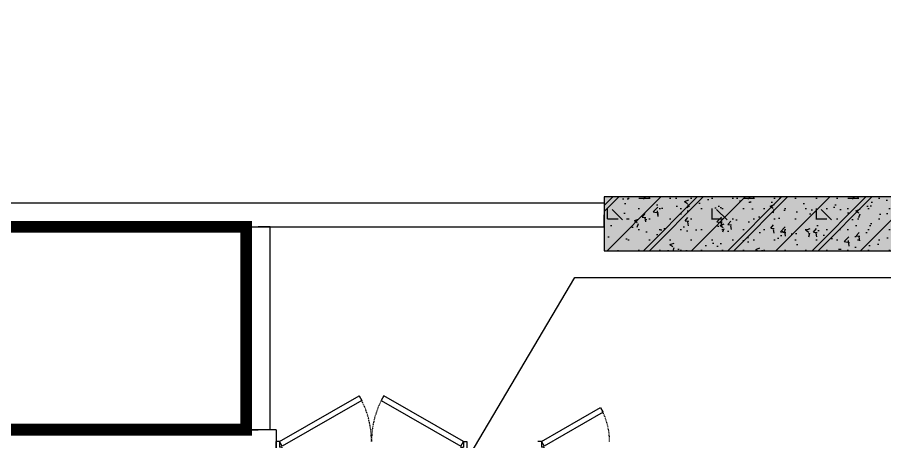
# Model space of a CAD drawing. Header units: millimetres. Extents: x 379264 to 1158416, y -283062 to 356890.
# Drawn here: x 977617.1 to 977762.4, y -8754.8 to -8683.7 of the extents above; entities that cross this region are included whole.
import ezdxf
from ezdxf.xclip import XClip

# ---------------------------------------------------------------- set-up
doc = ezdxf.new("R2010")
doc.units = ezdxf.units.MM
doc.header["$XCLIPFRAME"] = 0
doc.linetypes.add('CENTER', pattern=[2, 1.25, -0.25, 0.25, -0.25])
doc.linetypes.add('keyplan TANG 1$0$mb tang 1 TWC$0$Hidden10.5', pattern=[1.5, 1, -0.5])
for name, color, linetype in [('12PM. GRID', 8, 'CENTER'), ('BLOCK A - CHI TIET THANG 1$0$Dim 100', 1, 'Continuous'), ('BLOCK C - CHI TIET THANG 8$0$DnW', 20, 'Continuous'), ('keyplan TANG 1$0$mb tang 1 TWC$0$Brick Wall', 250, 'Continuous'), ('keyplan TANG 1$0$mb tang 1 TWC$0$Concrete Line', 250, 'Continuous'), ('keyplan TANG 1$0$mb tang 1 TWC$0$Door', 250, 'Continuous'), ('keyplan TANG 1$0$MB_Cot tang 1$0$Concrete Hatch', 250, 'Continuous'), ('keyplan TANG 1$0$MB_Cot tang 1$0$Concrete Line', 250, 'Continuous'), ('keyplan TANG 1$0$MB_Cot tang 1$0$Concrete Solid', 250, 'Continuous')]:
    doc.layers.add(name, color=color, linetype=linetype)
doc.styles.add('[PMDC2013]STYLE', font='arial.ttf', dxfattribs={"width": 0.8})
doc.dimstyles.new('BLOCK A - CHI TIET THANG 1$0$Dim 50 (A1-A2)', dxfattribs={"dimscale": 50, "dimtxt": 2.5, "dimasz": 0.7, "dimexe": 1, "dimexo": 1, "dimgap": 1, "dimtad": 1, "dimdec": 0, "dimzin": 12, "dimdsep": 46, "dimtxsty": '[PMDC2013]STYLE', "dimblk": 'ARCHTICK', "dimcen": 0, "dimdle": 1, "dimclrd": 2, "dimclre": 2, "dimclrt": 4, "dimadec": 0, "dimazin": 0, "dimtfac": 1, "dimtdec": 0, "dimtix": 1, "dimtmove": 2, "dimatfit": 3, "dimldrblk": 'ARCHTICK', "dimfxl": 1, "dimtolj": 1, "dimtzin": 0, "dimarcsym": 0})

# ---------------------------------------------------------------- blocks, each defined once
blk = doc.blocks.new('keyplan TANG 1$0$mb tang 1 TWC$0$Door 1600 Riser')
at = {"color": 0, "linetype": 'ByBlock'}
for p, q in [((29.99999962575384, 100.0000000003201), (-3.742461558431387e-07, 100.000000000131)), ((-3.742461558431387e-07, 100.000000000131), (0, 0)), ((29.99999962575384, 100.0000000003201), (29.99999979416316, 55.00000000033469)), ((1570.000000119884, 100.0000000003201), (1600.000000119884, 100.000000000131)), ((1570.000000119884, 100.0000000003201), (1569.999999951474, 55.00000000033469)), ((1600.000000119884, 100.000000000131), (1599.999999745638, 7.105427357601002e-15)), ((0, 0), (50, 4.074536263942719e-10)), ((49.99999979417771, 55.00000000046566), (29.99999979416316, 55.00000000033469)), ((49.99999979417771, 55.00000000046566), (50, 4.074536263942719e-10)), ((1549.99999995146, 55.00000000046566), (1569.999999951474, 55.00000000033469)), ((1549.99999995146, 55.00000000046566), (1549.999999745638, 4.074607318216295e-10)), ((1599.999999745638, 7.105427357601002e-15), (1549.999999745638, 4.074607318216295e-10))]:
    blk.add_line(p, q, dxfattribs=at)
for points in [[(52.49999962575386, 61.02885683002042), (29.99999962575384, 100.0000000003201), (696.8395605397716, 485.0000000003203), (719.3395605397717, 446.0288568300206)], [(1547.499999625754, 61.02885683002042), (1569.999999625754, 100.0000000003201), (903.1604387117361, 485.0000000003203), (880.660438711736, 446.0288568300206)]]:
    blk.add_lwpolyline(points, close=True)
at = {"linetype": 'keyplan TANG 1$0$mb tang 1 TWC$0$Hidden10.5'}
for centre, start, end in [((29.99999962575384, 100.0000000003201), 0, 30.00000000000004), ((1569.999999625754, 100.0000000003201), 150.0000000000027, 180)]:
    blk.add_arc(centre, 770, start, end, dxfattribs=at)
blk = doc.blocks.new('*U162')
at = {"layer": 'keyplan TANG 1$0$mb tang 1 TWC$0$Door', "xscale": -1, "rotation": 180}
blk.add_blockref('keyplan TANG 1$0$mb tang 1 TWC$0$Door 1600 Riser', (0, 100.000000000131), dxfattribs=at)
blk = doc.blocks.new('keyplan TANG 1$0$mb tang 1 TWC$0$Door 1200 Riser')
at = {"color": 0, "linetype": 'ByBlock'}
for p, q in [((29.99999962575384, 100.0000000003201), (523.6344799449436, 385.0000000938708)), ((523.6344799449432, 385.0000000938714), (546.1344799449436, 346.028856923571)), ((676.3655196808106, 385.0000000938714), (653.8655196808103, 346.028856923571)), ((1170, 100.0000000003201), (676.3655196808103, 385.0000000938708)), ((546.1344799449436, 346.028856923571), (52.49999962575374, 61.02885683002034)), ((653.8655196808103, 346.028856923571), (1147.5, 61.02885683002034)), ((29.99999962575384, 100.0000000003201), (-3.742461558431387e-07, 100.000000000131)), ((-3.742461558431387e-07, 100.000000000131), (0, 0)), ((29.99999962575384, 100.0000000003201), (29.99999979416316, 55.00000000033469)), ((29.99999962575384, 100.0000000003201), (52.49999962575374, 61.02885683002034)), ((1170, 100.0000000003201), (1147.5, 61.02885683002034)), ((1170, 100.0000000003201), (1200, 100.000000000131)), ((1170, 100.0000000003201), (1169.999999831591, 55.00000000033469)), ((1200, 100.000000000131), (1199.999999625754, 0)), ((0, 0), (50, 4.074536263942719e-10)), ((49.99999979417771, 55.00000000046566), (29.99999979416316, 55.00000000033469)), ((49.99999979417771, 55.00000000046566), (50, 4.074536263942719e-10)), ((1149.999999831576, 55.00000000046566), (1169.999999831591, 55.00000000033469)), ((1149.999999831576, 55.00000000046566), (1149.999999625754, 4.074536263942719e-10)), ((1199.999999625754, 0), (1149.999999625754, 4.074536263942719e-10))]:
    blk.add_line(p, q, dxfattribs=at)
at = {"color": 0, "linetype": 'keyplan TANG 1$0$mb tang 1 TWC$0$Hidden10.5'}
for centre, start, end in [((29.99999962575384, 100.0000000003201), 359.9999999999799, 29.99999999999874), ((1170, 100.0000000003201), 150.0000000000037, 180.0000000000201)]:
    blk.add_arc(centre, 570.0000001871231, start, end, dxfattribs=at)
blk = doc.blocks.new('*U1421')
at = {"layer": 'keyplan TANG 1$0$mb tang 1 TWC$0$Door'}
blk.add_blockref('keyplan TANG 1$0$mb tang 1 TWC$0$Door 1200 Riser', (0, 0), dxfattribs=at)
blk = doc.blocks.new('keyplan TANG 1$0$mb tang 1 TWC$0$A$C1c2797fe')
at = {"layer": 'keyplan TANG 1$0$mb tang 1 TWC$0$Brick Wall'}
for p, q in [((82000.24281773671, 21450.00000999356), (79525.24281748233, 21449.99998584425)), ((79525.24281748233, 21449.99998584425), (79525.24281845806, 21349.99998584425)), ((82000.24281773671, 21450.00000999356), (82000.24281871243, 21350.00000999356)), ((79525.24281943378, 21249.99998584425), (79525.24281845806, 21349.99998584425)), ((82000.24281968817, 21250.00000999356), (82000.24281871243, 21350.00000999356)), ((82000.24281968817, 21250.00000999356), (79525.24281943378, 21249.99998584425))]:
    blk.add_line(p, q, dxfattribs=at)
at = {"layer": 'keyplan TANG 1$0$mb tang 1 TWC$0$Door', "xscale": -1, "rotation": 180}
blk.add_blockref('*U162', (82000.24281968817, 21349.99998584433), dxfattribs=at)
at = {"layer": 'keyplan TANG 1$0$mb tang 1 TWC$0$Door'}
ref = blk.add_blockref('*U1421', (84195.34210991501, 21249.99999436364), dxfattribs=at)
XClip(ref).set_block_clipping_path([(0, -0.00017132202628999949), (600.0000000001164, 502.00214923510794)])
blk = doc.blocks.new('keyplan TANG 1$0$mb tang 1 TWC$0$A$C20BE7445')
blk.add_blockref('keyplan TANG 1$0$mb tang 1 TWC$0$A$C1c2797fe', (0, 0))
blk = doc.blocks.new('*U1392')
at = {"layer": 'keyplan TANG 1$0$MB_Cot tang 1$0$Concrete Hatch'}
h = blk.add_hatch(dxfattribs=at)
h.set_pattern_fill('CONCRETE', color=256, scale=50, style=0, pattern_type=2)
h.set_pattern_definition([(45, (2000, -299.9999999998835), (-176.7766952966369, 176.7766952966369), []), (45, (2000, -249.9999999998835), (-353.5533905932737, 353.5533905932738), []), (49.99999999999999, (2000, -299.9999999998835), (358.6300913003767, -31.37606749129755), [37.5, -412.5]), (355, (2000, -299.9999999998835), (-69.3756668065, 376.0960668500059), [30, -330]), (100.4514, (2029.88584, -302.6146699998835), (289.2546908570108, 344.7197710304768), [31.870095, -350.571056]), (46.18420000000001, (2000, -199.9999999998835), (533.6205243128222, -82.75950716450905), [56.25, -618.75]), (96.6356, (2044.4683725, -206.8966534998835), (467.3313527743517, 487.0589354502209), [47.805144, -525.8565]), (351.1842, (2000, -199.9999999998835), (467.3309725668136, 487.0593004626623), [45, -495]), (21, (2050, -224.9999999998835), (298.4535260592309, -201.3094453326694), [37.5, -412.5]), (326.0000000000001, (2050, -224.9999999998835), (121.6576659607909, 362.5750225234265), [30, -330]), (71.4514, (2074.8711165, -241.7758029998835), (420.111314290745, 161.2652483549762), [31.870095, -350.571056]), (37.50000000000001, (2000, -299.9999999998835), (6.079927658645334, 166.4469269156558), [0, -326, 0, -335, 0, -331.25]), (7.499999999999999, (2000, -299.9999999998835), (131.5347687210743, 197.2058559411801), [0, -191, 0, -318.5, 0, -126.25]), (327.5, (1888.5, -299.9999999998835), (266.9112180862045, -11.2774358671899), [0, -125, 0, -390, 0, -517.5]), (317.5, (1838.5, -299.9999999998835), (291.5930846711931, 50.05249116615882), [0, -162.5, 0, -259, 0, -367.5]), (0, (2175, -124.9999999998835), (0, 875), [87.5, -787.5]), (0, (2437.5, 50.00000000011653), (0, 875), [87.5, -787.5]), (0, (2262.5, 400.0000000001165), (0, 875), [87.5, -350, 87.5, -350]), (90, (2175, -124.9999999998835), (-875, 5.35782974626967e-14), [87.5, -787.5]), (90, (2262.5, 400.0000000001165), (-875, 5.35782974626967e-14), [87.5, -787.5]), (90, (2525, 50.00000000011653), (-875, 5.35782974626967e-14), [87.5, -787.5]), (90, (2700, 312.5000000001165), (-875, 5.35782974626967e-14), [87.5, -787.5]), (135, (2262.5, -124.9999999998835), (-875.016357447105, 8.881784197001252e-14), [123.76, -1113.7]), (135, (2350, 400.0000000001165), (-875.016357447105, 8.881784197001252e-14), [123.76, -1113.7]), (45, (2437.5, 50.00000000011653), (8.881784197001252e-14, 875.016357447105), [123.76, -247.485, 123.76, -742.455]), (0, (1825, -299.9999999998835), (87.5, 87.5), [-175, 0])])
h.paths.add_polyline_path([(-250, 100.0000000001164), (-250, -349.9999999999999), (2300, -350), (2300, 100.0000000001164)])
at = {"layer": 'keyplan TANG 1$0$MB_Cot tang 1$0$Concrete Solid'}
blk.add_hatch(color=256, dxfattribs=at).paths.add_polyline_path([(-250, 100.0000000001164), (-250, -349.9999999999999), (2300, -350), (2300, 100.0000000001164)])
at = {"layer": 'keyplan TANG 1$0$MB_Cot tang 1$0$Concrete Line'}
blk.add_lwpolyline([(-250, 100.0000000001164), (-250, -349.9999999999999), (2300, -350), (2300, 100.0000000001164)], close=True, dxfattribs=at)
blk = doc.blocks.new('keyplan TANG 1')
at = {"color": 7, "const_width": 100}
blk.add_lwpolyline([(79199.99960383272, 29449.99999999983), (79199.99960383272, 23149.99999999941), (81750.24281943377, 23149.99999999941), (81750.24281943377, 21450.00000755423), (77050, 21450.00000755423), (77050, 21649.99999475001), (70650, 21649.99999475001)], dxfattribs=at)
at = {"layer": 'keyplan TANG 1$0$mb tang 1 TWC$0$Brick Wall'}
for p, q in [((79399.9999999995, 23349.99999999941), (79399.9999999995, 23249.99999999941)), ((79399.9999999995, 23349.99999999941), (84749.9999999995, 23349.99999999941)), ((84749.9999999995, 23349.99999999941), (84749.9999999995, 23249.99999999941)), ((79399.9999999995, 23149.99999999941), (79399.9999999995, 23249.99999999941)), ((84749.9999999995, 23149.99999999941), (84749.9999999995, 23249.99999999941)), ((79399.9999999995, 23149.99999999941), (84749.9999999995, 23149.99999999941)), ((81750.24281943377, 21449.99999474955), (81750.24281943377, 23149.99999999941)), ((81750.24281943377, 23149.99999999941), (81850.24281943377, 23149.99999999941)), ((81950.24281943377, 23149.99999999941), (81850.24281943377, 23149.99999999941)), ((81950.24281943377, 21449.99999474955), (81950.24281943377, 23149.99999999941)), ((81750.24281943377, 21449.99999474955), (81850.24281943377, 21449.99999474955)), ((81950.24281943377, 21449.99999474955), (81850.24281943377, 21449.99999474955))]:
    blk.add_line(p, q, dxfattribs=at)
at = {"layer": 'keyplan TANG 1$0$mb tang 1 TWC$0$Concrete Line'}
blk.add_blockref('keyplan TANG 1$0$mb tang 1 TWC$0$A$C20BE7445', (0, 0), dxfattribs=at)
at = {"layer": 'keyplan TANG 1$0$MB_Cot tang 1$0$Concrete Line'}
blk.add_blockref('*U1392', (84999.99999999953, 23299.99999999942), dxfattribs=at)
blk = doc.blocks.new('_ArchTick')
at = {"color": 0, "linetype": 'ByBlock', "const_width": 0.15}
blk.add_lwpolyline([(-0.5, -0.5), (0.5, 0.5)], dxfattribs=at)
blk = doc.blocks.new('A$C5D7476B2')
at = {"layer": 'BLOCK C - CHI TIET THANG 8$0$DnW', "xscale": 0.02, "yscale": 0.02, "zscale": 0.02}
blk.add_blockref('keyplan TANG 1', (49.24443971097935, 531.181198584658), dxfattribs=at)
at = {"layer": 'BLOCK A - CHI TIET THANG 1$0$Dim 100'}
blk.add_leader([(1525.670171795995, 625.148307939904), (1739.340962090879, 985.6684950026684), (3562.447678279714, 985.6684950026684)], dimstyle='BLOCK A - CHI TIET THANG 1$0$Dim 50 (A1-A2)', override={"dimasz": 1, "dimtad": 0}, dxfattribs=at)

msp = doc.modelspace()

# ---------------------------------------------------------------- block references
at = {"layer": '12PM. GRID'}
msp.add_blockref('A$C5D7476B2', (975971.190989225, -9712.983996011124), dxfattribs=at)

doc.saveas('drawing.dxf')
